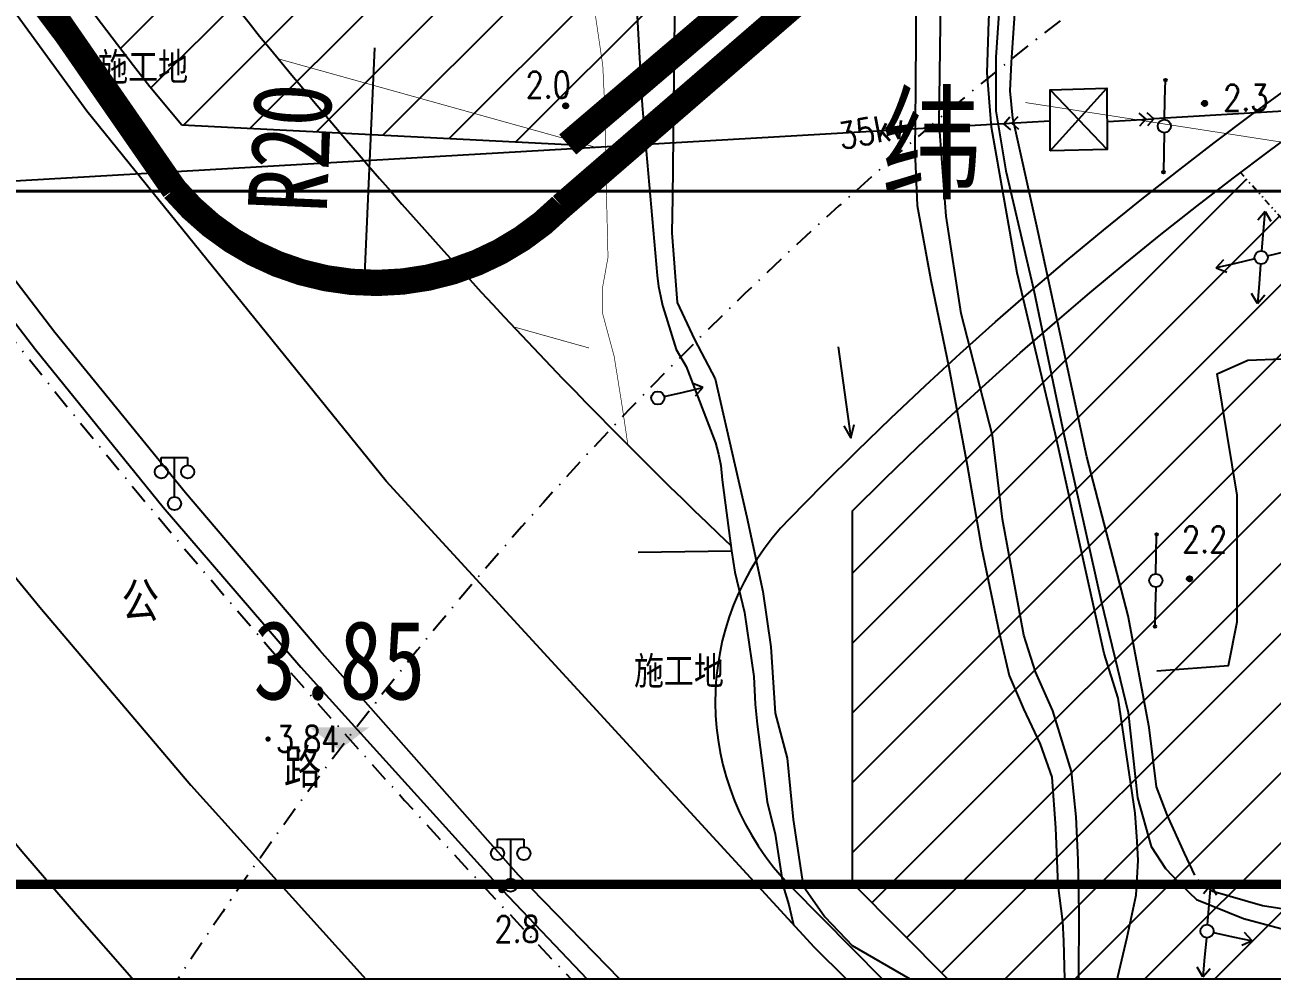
# Model space of a CAD drawing. Header units: millimetres. Extents: x 509011 to 512133, y 3502040 to 3502468.
# Drawn here: x 509302.3 to 509397, y 3502040 to 3502112.5 of the extents above; entities that cross this region are included whole.
import ezdxf
from ezdxf.enums import TextEntityAlignment as Align
from ezdxf.xclip import XClip

# ---------------------------------------------------------------- set-up
doc = ezdxf.new("R2010")
doc.units = ezdxf.units.MM
doc.header["$XCLIPFRAME"] = 0
for name, pattern in [('DASH', [0.35, 0.25, -0.1]), ('DASHDOT', [1, 0.5, -0.25, 0, -0.25]), ('DIVIDE', [1.25, 0.5, -0.25, 0, -0.25, 0, -0.25])]:
    doc.linetypes.add(name, pattern=pattern)
for name, color, linetype in [('0-禁止车辆开口方向', 251, 'Continuous'), ('DM-半径', 251, 'Continuous'), ('DM-尺寸标注', 251, 'Continuous'), ('DM-标高', 251, 'Continuous'), ('dx', 251, 'Continuous'), ('GH-水系', 251, 'DIVIDE'), ('RD-中线', 253, 'DASHDOT'), ('RD-侧石线', 253, 'Continuous'), ('RD-红线', 253, 'Continuous'), ('TK', 7, 'Continuous'), ('T水系界面', 251, 'DASH'), ('YD-G1', 251, 'Continuous'), ('路名', 253, 'Continuous')]:
    doc.layers.add(name, color=color, linetype=linetype)
doc.styles.add('CHART', font='ROMANS.shx', dxfattribs={"height": 2.4, "bigfont": 'hzdx.shx'})
doc.styles.add('DIMHT', font='simhei.ttf', dxfattribs={"width": 0.8})
doc.styles.add('DIMST', font='simhei.ttf', dxfattribs={"width": 0.8})
doc.styles.add('GCD', font='ROMANS.shx', dxfattribs={"width": 0.8, "height": 2, "bigfont": 'hzdx.shx'})
doc.styles.add('GYX', font='ROMANS.shx', dxfattribs={"width": 0.8, "height": 2, "bigfont": 'hzdx.shx'})
doc.styles.add('ROAD30', font='ROMANS.shx', dxfattribs={"height": 3, "bigfont": 'hzdx.shx'})
doc.styles.get("Standard").update_dxf_attribs({"font": 'txt', "bigfont": 'gbcbig.shx'})
doc.dimstyles.new('ISO-25', dxfattribs={"dimtxt": 2.5, "dimasz": 2.5, "dimexe": 1.25, "dimexo": 0.625, "dimtad": 1, "dimtxsty": 'Standard', "dimcen": 2.5, "dimadec": 0, "dimazin": 0, "dimtfac": 1, "dimtmove": 0, "dimatfit": 3, "dimfxl": 1, "dimarcsym": 0})
pattern_1 = [(45, (0, 0), (-2.6516504294, 2.6516504294), [])]

# ---------------------------------------------------------------- blocks, each defined once
blk = doc.blocks.new('GC200')
at = {"layer": 'dx', "const_width": 0.2, "flags": 128}
blk.add_lwpolyline([(-0.1, 0, 1), (0.1, 0, 1)], format="xyb", close=True, dxfattribs=at)
blk = doc.blocks.new('gc013a')
at = {"layer": 'dx'}
blk.add_line((0.5, 0), (4, 0), dxfattribs=at)
at = {"layer": 'dx', "flags": 128}
for points in [[(2.884, 0.5), (3.384, 0), (2.884, -0.5)], [(3.5, 0.5), (4, 0), (3.5, -0.5)]]:
    blk.add_lwpolyline(points, dxfattribs=at)
blk = doc.blocks.new('gc097')
at = {"layer": 'dx'}
for p, q in [((-1, 2.9), (-1, 3.5)), ((-1, 3.5), (1, 3.5)), ((0, 0.5), (0, 3.5)), ((1, 3.5), (1, 2.9))]:
    blk.add_line(p, q, dxfattribs=at)
for centre in [(-1, 2.4), (1, 2.4), (0, 0)]:
    blk.add_circle(centre, 0.5, dxfattribs=at)
blk = doc.blocks.new('B712A3')
at = {"layer": 'dx'}
for p, q in [((0.5, 0), (2, 0)), ((2, 0), (3.5, 0)), ((3.5, 0), (2.8, 0.5)), ((3.5, 0), (2.8, -0.5))]:
    blk.add_line(p, q, dxfattribs=at)
blk = doc.blocks.new('B713')
at = {"layer": 'dx'}
blk.add_circle((0, 0), 0.5, dxfattribs=at)
blk = doc.blocks.new('B1021A')
at = {"layer": 'dx'}
for radius in [0.2, 0.15, 0.1, 0.05]:
    blk.add_circle((0, 0), radius, dxfattribs=at)
blk = doc.blocks.new('B811C1')
at = {"layer": 'dx'}
for p, q in [((-3.5, 0), (3.5, 0)), ((3.5, 0), (2.5, 0.4)), ((2.5, -0.4), (3.5, 0))]:
    blk.add_line(p, q, dxfattribs=at)
blk = doc.blocks.new('B72A3')
at = {"layer": 'dx'}
for p, q in [((0.5, 0), (2, 0)), ((2, 0), (3.5, 0))]:
    blk.add_line(p, q, dxfattribs=at)
for radius in [0.1, 0.04]:
    blk.add_circle((3.5, 0), radius, dxfattribs=at)
blk = doc.blocks.new('室外标高')
at = {"color": 0, "linetype": 'Continuous'}
blk.add_solid([(-0.377, 0.283), (0.377, 0.283), (0, 0)], dxfattribs=at)
at = {"color": 0, "linetype": 'Continuous', "style": 'DIMHT', "width": 0.8}
blk.add_attdef('标高', text='', height=1, dxfattribs=at).set_placement((0, 0.637), align=Align.CENTER)
blk = doc.blocks.new('*D101')
at = {"layer": 'DM-半径', "color": 0, "lineweight": -2, "transparency": 16777216}
blk.add_line((509328.845, 3502110.782), (509328.081, 3502092.991), dxfattribs=at)
at = {"layer": 'DM-半径', "color": 0, "transparency": 16777216}
blk.add_solid([(509328.071, 3502092.991), (509328.091, 3502092.99), (509328.078, 3502092.931)], dxfattribs=at)
at = {"layer": 'DM-半径', "color": 0, "transparency": 16777216, "insert": (509322.479, 3502103.18), "char_height": 6, "attachment_point": 5, "rotation": 87.54199, "style": 'DIMST'}
blk.add_mtext('R20', dxfattribs=at)
blk = doc.blocks.new('abcdefghijk')
at = {"layer": 'dx'}
h = blk.add_hatch(dxfattribs=at)
h.set_pattern_fill('ANSI31', color=256, scale=30, style=0)
h.set_pattern_definition(pattern_1)
h.paths.add_polyline_path([(509210.312, 3502360.336), (509195.021, 3502340.496), (509196.322, 3502335.555, 0.094708), (509311.783, 3502107.838), (509314.23, 3502104.914), (509343.53, 3502103.429, -0.032764), (509375.127, 3502130.434), (509361.674, 3502151.027), (509396.045, 3502238.141), (509369.502, 3502328.443), (509377.628, 3502365.59), (509365.344, 3502365.59), (509357.123, 3502328.006), (509383.369, 3502238.711), (509350.512, 3502155.431), (509318.652, 3502131.927, -0.096652)])
at = {"layer": 'YD-G1'}
h = blk.add_hatch(dxfattribs=at)
h.set_pattern_fill('ANSI31', color=256, scale=30, style=0)
h.set_pattern_definition(pattern_1)
h.paths.add_polyline_path([(509471.758, 3501980.212), (509431.452, 3502013.239, -0.016301), (509399.08, 3502041.577), (509425.08, 3502067.433), (509394.619, 3502101.299, 0.034682), (509365.126, 3502075.563), (509365.12, 3502047.325), (509385.154, 3502027.218, 0.016437), (509418.776, 3501997.769), (509641.974, 3501814.88), (509651.555, 3501826.573, 0.539529)])
at = {"color": 0}
blk.add_line((509349.774, 3502047.218), (509320.974, 3502047.218), dxfattribs=at)
at = {"layer": '0-禁止车辆开口方向', "const_width": 2, "flags": 128}
for points in [[(509313.65, 3502100.015), (509268.136, 3502165.806)], [(509343.061, 3502098.753), (509376.771, 3502127.917), (509393.167, 3502139.388), (509419.049, 3502154.557)]]:
    blk.add_lwpolyline(points, dxfattribs=at)
blk.add_lwpolyline([(509313.65, 3502100.015, 0.438829), (509343.061, 3502098.753, 0.438829)], format="xyb", dxfattribs=at)
at = {"layer": 'dx'}
for p, q in [((509380.162, 3502107.592), (509384.488, 3502103.06)), ((509380.175, 3502102.938), (509384.475, 3502107.714))]:
    blk.add_line(p, q, dxfattribs=at)
at = {"layer": 'dx', "flags": 128}
for points in [[(509391.158, 3502047.925), (509390.365, 3502049.581), (509389.045, 3502052.501), (509388.245, 3502054.621), (509387.685, 3502059.141), (509386.085, 3502067.621), (509382.965, 3502079.701), (509379.165, 3502097.221), (509377.325, 3502105.421), (509377.125, 3502107.501), (509377.245, 3502109.661), (509377.485, 3502113.381), (509378.565, 3502122.661), (509379.325, 3502127.221), (509380.205, 3502130.541), (509381.725, 3502133.061), (509386.405, 3502139.861), (509388.445, 3502143.381), (509390.125, 3502146.061), (509392.805, 3502150.701), (509395.885, 3502158.141), (509399.525, 3502167.221)], [(509407.072, 3502000), (509384.808, 3502020.286), (509362.267, 3502042.404), (509329.752, 3502077.847), (509307.006, 3502105.954), (509289.61, 3502129.858), (509274.409, 3502152.514), (509262.375, 3502171.743), (509255.952, 3502183.472), (509245.717, 3502202.56), (509243.462, 3502206.878), (509239.626, 3502214.372)], [(509225.466, 3502182.588), (509232.301, 3502170.343), (509242.005, 3502154.661), (509255.68, 3502132.847), (509263.009, 3502121.815), (509268.761, 3502113.544), (509277.481, 3502101.526), (509286.627, 3502088.679), (509291.43, 3502082.955), (509294.471, 3502079.197), (509303.43, 3502068.274), (509314.919, 3502054.753), (509330.063, 3502037.959), (509344.286, 3502023.024), (509354.331, 3502013.049), (509368.032, 3502000)], [(509382.342, 3502037.994), (509382.382, 3502045.074), (509382.302, 3502049.074), (509382.142, 3502052.354), (509381.782, 3502055.794), (509380.382, 3502060.394), (509379.062, 3502063.354), (509378.182, 3502066.154), (509376.542, 3502074.954), (509375.782, 3502081.314), (509373.422, 3502090.594), (509372.262, 3502097.994), (509371.742, 3502105.074), (509371.902, 3502116.314)], [(509369.982, 3502115.874), (509369.942, 3502107.714), (509369.902, 3502102.954), (509370.062, 3502098.794), (509371.102, 3502093.114), (509372.462, 3502086.514), (509373.862, 3502079.074), (509374.942, 3502072.794), (509376.302, 3502066.354), (509377.062, 3502063.074), (509378.142, 3502060.554), (509379.422, 3502057.874), (509380.302, 3502055.354), (509380.582, 3502051.514), (509380.742, 3502047.154), (509381.102, 3502044.394), (509381.181, 3502042.913), (509381.285, 3502039.11)], [(509376.773, 3502035.849), (509365.168, 3502042.538)], [(509398.285, 3502170.461), (509395.725, 3502162.141), (509392.805, 3502155.421), (509389.165, 3502148.341), (509385.605, 3502142.181), (509381.845, 3502136.381), (509380.005, 3502133.301), (509378.925, 3502130.941), (509377.925, 3502128.421), (509377.485, 3502126.021), (509376.605, 3502118.221), (509376.045, 3502110.061), (509376.045, 3502105.981), (509376.805, 3502101.421), (509378.925, 3502092.341), (509381.245, 3502081.301), (509384.045, 3502068.741), (509386.085, 3502060.261), (509386.805, 3502053.781), (509387.845, 3502050.101), (509388.925, 3502048.421), (509389.925, 3502047.381), (509390.45, 3502046.871), (509390.73, 3502046.6)], [(509384.862, 3502029.874), (509385.302, 3502040.194), (509386.022, 3502043.194), (509386.702, 3502046.394), (509386.862, 3502049.034), (509386.782, 3502050.474), (509386.622, 3502052.634), (509385.342, 3502061.354), (509384.262, 3502064.754), (509380.582, 3502081.394), (509377.662, 3502093.674), (509375.702, 3502104.754), (509375.382, 3502108.874), (509375.502, 3502112.794), (509375.782, 3502117.874), (509376.422, 3502121.714), (509377.742, 3502128.794), (509378.542, 3502131.434), (509379.982, 3502134.474), (509383.062, 3502138.634), (509386.502, 3502144.194), (509389.582, 3502149.634), (509392.502, 3502156.154)], [(509348.778, 3502113.634), (509349.174, 3502106.398), (509350.326, 3502093.474), (509350.434, 3502092.646), (509350.578, 3502091.926), (509350.722, 3502091.206), (509351.01, 3502090.306), (509351.766, 3502087.858), (509352.522, 3502086.562), (509354.754, 3502080.766), (509354.97, 3502079.902), (509355.15, 3502079.038), (509355.258, 3502077.958), (509355.978, 3502072.558), (509356.23, 3502070.938), (509356.95, 3502067.878), (509357.67, 3502063.018), (509357.778, 3502060.894), (509357.922, 3502059.382), (509358.678, 3502053.478), (509359.29, 3502051.03), (509359.902, 3502047.07), (509360.334, 3502045.666), (509360.682, 3502044.132)], [(509354.753, 3502129.192), (509353.817, 3502126.456), (509352.593, 3502123.36), (509351.909, 3502120.444), (509351.693, 3502117.456), (509351.585, 3502108.672), (509351.477, 3502099.384), (509351.441, 3502096.72), (509351.837, 3502091.428), (509353.169, 3502088.62), (509354.717, 3502085.632), (509356.229, 3502079.08), (509357.129, 3502075.12), (509358.353, 3502069.468), (509358.965, 3502065.256), (509359.289, 3502060.216), (509360.189, 3502056.796), (509360.657, 3502052.152), (509361.413, 3502047.112), (509363.048, 3502044.741), (509365.168, 3502042.538)], [(509500, 3502111.986), (509388.039, 3502105.391)], [(509376.642, 3502105.005), (509141.655, 3502091.379)], [(509388.262, 3502063.434), (509393.702, 3502063.834), (509394.382, 3502067.154), (509394.382, 3502076.794), (509392.862, 3502085.994), (509395.182, 3502087.034), (509397.782, 3502087.154)], [(509348.892, 3502072.465), (509355.978, 3502072.558)], [(509420.772, 3502039.381), (509419.405, 3502040.901), (509417.885, 3502041.661), (509409.125, 3502043.581), (509396.285, 3502045.581), (509392.525, 3502046.661), (509391.419, 3502047.553)], [(509390.73, 3502046.6), (509391.285, 3502046.061), (509394.845, 3502044.621), (509397.685, 3502043.861), (509405.805, 3502042.421), (509412.165, 3502041.421), (509416.885, 3502040.101), (509418.478, 3502039.098)]]:
    blk.add_lwpolyline(points, dxfattribs=at)
for points in [[(509302.329, 3502135.322, 0.050411), (509355.924, 3502072.957, 0.050411)], [(509349.943, 3502000, -0.046391), (509282.686, 3502073.984)]]:
    blk.add_lwpolyline(points, format="xyb", dxfattribs=at)
at = {"layer": 'dx', "const_width": 0.05, "flags": 128}
for points in [[(509348.099, 3502080.599), (509347.668, 3502083.517), (509347.056, 3502087.333), (509346.192, 3502090.537), (509346.192, 3502092.661), (509346.588, 3502094.857), (509346.408, 3502102.273), (509346.372, 3502105.657), (509346.192, 3502109.437), (509345.148, 3502116.529), (509344.344, 3502118.683)], [(509321.547, 3502109.942), (509345.861, 3502103.164)], [(509378.285, 3502106.621), (509415.565, 3502100.861)], [(509345.141, 3502087.972), (509339.416, 3502089.578)]]:
    blk.add_lwpolyline(points, dxfattribs=at)
at = {"layer": 'dx', "flags": 128}
blk.add_lwpolyline([(509380.175, 3502102.938), (509380.162, 3502107.592), (509384.475, 3502107.714), (509384.488, 3502103.06)], close=True, dxfattribs=at)
at = {"layer": 'dx', "elevation": 4.181, "flags": 128}
blk.add_lwpolyline([(509388.717, 3502000), (509375.502, 3502012.227), (509364.342, 3502023.081), (509353.169, 3502034.195), (509339.797, 3502047.908), (509324.697, 3502064.986), (509314.491, 3502076.974), (509304.566, 3502089.142), (509291.828, 3502105.834), (509290.214, 3502104.658), (509303.102, 3502087.86), (509312.804, 3502075.866), (509323.251, 3502063.708), (509338.539, 3502046.797), (509351.718, 3502033.009), (509362.899, 3502021.592), (509374.132, 3502010.814), (509385.703, 3502000)], dxfattribs=at)
at = {"layer": 'GH-水系', "flags": 128}
blk.add_lwpolyline([(509641.974, 3501814.88), (509651.555, 3501826.573, 0.539529), (509471.758, 3501980.212), (509431.452, 3502013.239, -0.016301), (509399.08, 3502041.577), (509425.08, 3502067.433), (509394.619, 3502101.299)], format="xyb", dxfattribs=at)
at = {"layer": 'RD-中线', "ltscale": 3}
for points in [[(509196.739, 3503435.152), (509150.729, 3502560.517, 0.238602), (509406.1, 3501982.299), (511122.293, 3500576.043)], [(507663.038, 3501753.679), (507795.904, 3501810.883, -0.101989), (508112.259, 3501876.09), (509045.553, 3501876.09, 0.267949), (509305.36, 3502026.09, -0.267949), (509565.168, 3502176.09), (510544.18, 3502176.09)]]:
    blk.add_lwpolyline(points, format="xyb", dxfattribs=at)
at = {"layer": 'RD-侧石线', "ltscale": 60, "flags": 128}
for points in [[(509190.539, 3502343.604), (509191.94, 3502338.16, 0.097184), (509310.849, 3502103.335), (509313.65, 3502100.015)], [(509360.508, 3502047.028), (509380.707, 3502026.594, 0.017469), (509416.558, 3501995.061), (509915.98, 3501585.833), (509918.676, 3501583.624)]]:
    blk.add_lwpolyline(points, format="xyb", dxfattribs=at)
at = {"layer": 'RD-侧石线', "linetype": 'ByBlock', "ltscale": 60, "flags": 128}
for points in [[(509343.061, 3502098.753, -0.170516), (509531.086, 3502188.738, -0.170516)], [(509360.386, 3502075.024, -0.202679), (509565.168, 3502161.59), (509957.831, 3502161.59), (509962.571, 3502161.59)]]:
    blk.add_lwpolyline(points, format="xyb", dxfattribs=at)
at = {"layer": 'RD-侧石线'}
for points in [[(509313.65, 3502100.015, 0.438829), (509343.061, 3502098.753, 0.438829)], [(509360.386, 3502075.024, 0.408285), (509360.508, 3502047.028, 0.408285)]]:
    blk.add_lwpolyline(points, format="xyb", dxfattribs=at)
at = {"layer": 'RD-红线', "ltscale": 60, "flags": 128}
for points in [[(509195.021, 3502340.496), (509196.322, 3502335.555, 0.094708), (509311.783, 3502107.838), (509314.23, 3502104.914)], [(509365.12, 3502047.325), (509385.154, 3502027.218, 0.016437), (509418.776, 3501997.769), (509913.005, 3501592.795)]]:
    blk.add_lwpolyline(points, format="xyb", dxfattribs=at)
at = {"layer": 'RD-红线', "linetype": 'ByBlock', "ltscale": 60, "flags": 128}
for points in [[(509343.53, 3502103.429, -0.16399), (509526.363, 3502191.21, -0.16399)], [(509365.126, 3502075.563, -0.199283), (509565.168, 3502158.59), (509950.981, 3502158.59), (509955.721, 3502158.59)]]:
    blk.add_lwpolyline(points, format="xyb", dxfattribs=at)
at = {"layer": 'RD-红线'}
for points in [[(509314.23, 3502104.914), (509343.53, 3502103.429, 0.436632)], [(509365.126, 3502075.563), (509365.12, 3502047.325, 0.413263)]]:
    blk.add_lwpolyline(points, format="xyb", dxfattribs=at)
at = {"layer": 'T水系界面', "ltscale": 30, "const_width": 2}
blk.add_lwpolyline([(509417.842, 3502156.617), (509403.886, 3502149.576), (509391.979, 3502141.415), (509375.397, 3502130.61), (509343.53, 3502103.429)], dxfattribs=at)
at = {"layer": 'DM-标高', "xscale": 6, "yscale": 6, "zscale": 6}
blk.add_blockref('室外标高', (509326.189, 3502057.443), dxfattribs=at).add_auto_attribs({'标高': '3.85'})
at = {"layer": 'dx'}
for name, p, rotation in [('B72A3', (509388.839, 3502104.83), 88.54696475961825), ('gc013a', (509380.635, 3502105.237), 183.318651409205), ('gc013a', (509384.046, 3502105.156), 3.371328650921374), ('B72A3', (509388.839, 3502104.83), 268.9247101706617), ('B712A3', (509396.191, 3502094.85), 84.90888165755032), ('B712A3', (509396.191, 3502094.85), 13.80066800070607), ('B712A3', (509396.191, 3502094.85), 193.122721293401), ('B712A3', (509396.191, 3502094.85), 265.4133568136434), ('B811C1', (509364.549, 3502084.583), 277.998272633697), ('B712A3', (509350.378, 3502084.17), 13.12272129340095), ('B72A3', (509388.191, 3502070.306), 88.92471017066168), ('B72A3', (509388.191, 3502070.306), 268.9586738911676), ('B712A3', (509392.085, 3502043.661), 85.41335681364338), ('B712A3', (509392.085, 3502043.661), 347.7725112691997), ('B712A3', (509392.085, 3502043.661), 264.5734470664379)]:
    blk.add_blockref(name, p, dxfattribs=dict(at, rotation=rotation))
for name, p in [('B1021A', (509343.375, 3502106.37)), ('B1021A', (509391.893, 3502106.554)), ('B713', (509388.839, 3502104.83)), ('B713', (509396.191, 3502094.85)), ('B713', (509350.378, 3502084.17)), ('gc097', (509313.664, 3502076.159, 4.912)), ('B713', (509388.191, 3502070.306)), ('B1021A', (509390.754, 3502070.432)), ('GC200', (509320.772, 3502058.254, 3.84)), ('gc097', (509339.199, 3502047.152, 4.852)), ('B1021A', (509338.539, 3502046.797)), ('B713', (509392.085, 3502043.661))]:
    blk.add_blockref(name, p, dxfattribs=at)
at = {"layer": 'dx', "style": 'CHART'}
for p in [(509311.283, 3502109.378), (509351.975, 3502063.482)]:
    blk.add_text('施工地', height=2.4, dxfattribs=at).set_placement(p, align=Align.MIDDLE)
at = {"layer": 'dx', "style": 'GCD', "width": 0.8}
for s, p in [('2.0', (509340.333, 3502106.967)), ('2.3', (509393.317, 3502105.985)), ('2.2', (509390.184, 3502072.423)), ('2.8', (509337.97, 3502042.815))]:
    blk.add_text(s, height=2, dxfattribs=at).set_placement(p)
at = {"layer": 'dx', "style": 'GYX', "width": 0.8}
blk.add_text('35kv', height=2, rotation=10.65296, dxfattribs=at).set_placement((509366.57, 3502104.485), align=Align.MIDDLE_CENTER)
at = {"layer": 'dx', "style": 'ROAD30'}
for s, p in [('公', (509309.644, 3502067.188)), ('路', (509321.962, 3502054.548))]:
    blk.add_text(s, height=3, dxfattribs=at).set_placement(p)
at = {"layer": 'dx', "style": 'GCD', "width": 0.8}
blk.add_text('3.84', height=2, dxfattribs=at).set_placement((509321.372, 3502058.254, 3.84), align=Align.MIDDLE_LEFT)
at = {"layer": '路名', "style": 'DIMHT', "width": 0.8}
blk.add_text('纬', height=7, dxfattribs=at).set_placement((509367.324, 3502100.001))
at = {"layer": 'DM-半径'}
dim = blk.add_radius_dim(center=(509328.936, 3502112.912), mpoint=(509328.078, 3502092.931), dimstyle='ISO-25', override={"dimscale": 1, "dimtxt": 6, "dimasz": 0.06, "dimexe": 0, "dimexo": 0, "dimgap": 3, "dimtad": 1, "dimtih": 0, "dimtoh": 0, "dimdec": 2, "dimlfac": 1, "dimzin": 8, "dimdsep": 46, "dimlunit": 2, "dimpost": '', "dimtxsty": 'DIMST', "dimsah": 0, "dimcen": 0, "dimdle": 1.5, "dimsd1": 0, "dimsd2": 0, "dimtix": 1, "dimtmove": 1}, dxfattribs=at)
dim.commit()
dim.dimension.update_dxf_attribs({"geometry": '*D101', "text_midpoint": (509328.507, 3502102.922), "dimtype": 132})

msp = doc.modelspace()

# ---------------------------------------------------------------- linework, layer by layer
at = {"color": 0}
msp.add_lwpolyline([(509011.374, 3502467.698), (509616.174, 3502467.698), (509616.174, 3502040.018), (509011.374, 3502040.018)], close=True, dxfattribs=at)
at = {"color": 0, "const_width": 0.72}
msp.add_lwpolyline([(509018.574, 3502460.498), (509018.574, 3502047.218), (509608.974, 3502047.218), (509608.974, 3502460.498)], close=True, dxfattribs=at)
at = {"layer": 'TK', "const_width": 0.22}
msp.add_lwpolyline([(509075.127, 3502099.892), (509537.127, 3502099.892), (509537.127, 3502426.592), (509075.127, 3502426.592)], close=True, dxfattribs=at)

# ---------------------------------------------------------------- block references
at = {"layer": 'DM-尺寸标注'}
ref = msp.add_blockref('abcdefghijk', (0, 0), dxfattribs=at)
XClip(ref).set_block_clipping_path([(509011.373598366, 3502040.0176700689), (509616.1735983659, 3502467.6976700691)])

doc.saveas('drawing.dxf')
